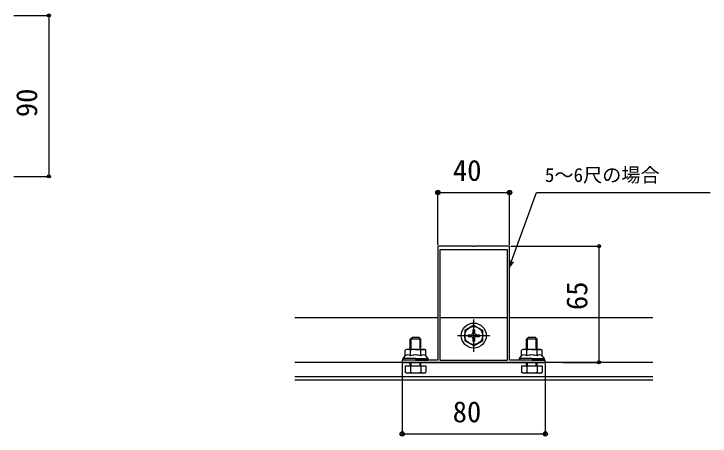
# Model space of a CAD drawing. Units: millimetres, scale not verified. Extents: x -700 to 700, y -1044 to 1038.
# Drawn here: x -267 to 122.1, y 508.8 to 744.9 of the extents above; entities that cross this region are included whole.
import ezdxf
from ezdxf.enums import TextEntityAlignment as Align

# ---------------------------------------------------------------- set-up
doc = ezdxf.new("R2010")
doc.units = ezdxf.units.MM
doc.header["$LTSCALE"] = 6
for name, color, linetype in [('0-0_0', 7, 'Continuous'), ('0-2_YKK_11', 7, 'Continuous'), ('0-3_YKK_12', 2, 'Continuous'), ('0-4_YKK_13', 4, 'Continuous'), ('0-5_YKK_D', 6, 'Continuous')]:
    doc.layers.add(name, color=color, linetype=linetype)
doc.styles.add('ＭＳ ゴシック', font='')
doc.styles.get('ＭＳ ゴシック').set_extended_font_data('MS Gothic')

msp = doc.modelspace()

# ---------------------------------------------------------------- linework, layer by layer
at = {"layer": '0-0_0'}
msp.add_line((9.7, 615.03), (-9.542, 615.03), dxfattribs=at)
at = {"layer": '0-2_YKK_11'}
for points in [[(-50, 550.03), (30, 550.03), (30, 551.33), (22.958, 551.33), (22.775, 551.21), (22.225, 551.21), (22.042, 551.33), (10, 551.33), (10, 615.03), (-9.542, 615.03), (-9.725, 614.91), (-10.275, 614.91), (-10.458, 615.03), (-30, 615.03), (-30, 551.33), (-42.042, 551.33), (-42.225, 551.21), (-42.775, 551.21), (-42.958, 551.33), (-50, 551.33)], [(8.9, 551.33), (8.9, 613.03), (-28.9, 613.03), (-28.9, 551.33)]]:
    msp.add_lwpolyline(points, close=True, dxfattribs=at)
at = {"layer": '0-3_YKK_12'}
for p, q in [((-30, 575.03), (-110, 575.03)), ((8.9, 575.03), (-28.9, 575.03)), ((90, 575.03), (10, 575.03)), ((90, 550.03), (-110, 550.03)), ((90, 542.03), (-110, 542.03)), ((90, 540.03), (-110, 540.03))]:
    msp.add_line(p, q, dxfattribs=at)
at = {"layer": '0-4_YKK_13'}
for p, q in [((-10, 556.03), (-10, 574.03)), ((-10, 570.78), (-15, 567.894)), ((-10.5, 568.18), (-10.5, 566.53)), ((-9.5, 568.18), (-10.5, 568.18)), ((-10, 570.78), (-5, 567.894)), ((-9.5, 568.18), (-9.5, 566.53)), ((-19, 565.03), (-1, 565.03)), ((-15, 567.894), (-15, 562.167)), ((-13.15, 565.53), (-11.5, 565.53)), ((-13.15, 565.53), (-13.15, 564.53)), ((-13.15, 564.53), (-11.5, 564.53)), ((-8.5, 565.53), (-6.85, 565.53)), ((-8.5, 564.53), (-6.85, 564.53)), ((-6.85, 564.53), (-6.85, 565.53)), ((-5, 562.167), (-5, 567.894)), ((-39.5, 563.03), (-45.5, 563.03)), ((-44.96, 557.33), (-44.96, 563.57)), ((-40.04, 557.33), (-40.04, 563.57)), ((-10, 559.28), (-15, 562.167)), ((-10.5, 563.53), (-10.5, 561.88)), ((-10.5, 561.88), (-9.5, 561.88)), ((-10, 559.28), (-5, 562.167)), ((-9.5, 563.53), (-9.5, 561.88)), ((25.5, 563.03), (19.5, 563.03)), ((20.04, 557.33), (20.04, 563.57)), ((24.96, 557.33), (24.96, 563.57)), ((-47.5, 557.33), (-48.274, 556.884)), ((-48.274, 553.73), (-48.274, 556.884)), ((-42.5, 557.33), (-47.5, 557.33)), ((-45.387, 553.73), (-45.387, 556.884)), ((-42.5, 557.33), (-37.5, 557.33)), ((-39.613, 553.73), (-39.613, 556.884)), ((-37.5, 557.33), (-36.726, 556.884)), ((-36.726, 553.73), (-36.726, 556.884)), ((17.5, 557.33), (16.726, 556.884)), ((16.726, 553.73), (16.726, 556.884)), ((22.5, 557.33), (17.5, 557.33)), ((19.613, 553.73), (19.613, 556.884)), ((22.5, 557.33), (27.5, 557.33)), ((25.387, 553.73), (25.387, 556.884)), ((27.5, 557.33), (28.274, 556.884)), ((28.274, 553.73), (28.274, 556.884)), ((-49.5, 551.33), (-49.5, 552.13)), ((-42.5, 551.33), (-49.5, 551.33)), ((-45.5, 548.03), (-45.5, 550.03)), ((-44.96, 548.03), (-44.96, 550.03)), ((-42.5, 551.33), (-35.5, 551.33)), ((-40.04, 548.03), (-40.04, 550.03)), ((-39.5, 548.03), (-39.5, 550.03)), ((-35.5, 551.33), (-35.5, 552.13)), ((15.5, 551.33), (15.5, 552.13)), ((22.5, 551.33), (15.5, 551.33)), ((19.5, 548.03), (19.5, 550.03)), ((20.04, 548.03), (20.04, 550.03)), ((22.5, 551.33), (29.5, 551.33)), ((24.96, 548.03), (24.96, 550.03)), ((25.5, 548.03), (25.5, 550.03)), ((29.5, 551.33), (29.5, 552.13)), ((-48.274, 548.03), (-48.274, 544.477)), ((-45.387, 548.03), (-45.387, 544.477)), ((-39.613, 548.03), (-39.613, 544.477)), ((16.726, 548.03), (16.726, 544.477)), ((19.613, 548.03), (19.613, 544.477)), ((25.387, 548.03), (25.387, 544.477)), ((-47.5, 544.03), (-48.274, 544.477)), ((-37.5, 544.03), (-47.5, 544.03)), ((-37.5, 544.03), (-36.726, 544.477)), ((17.5, 544.03), (16.726, 544.477)), ((27.5, 544.03), (17.5, 544.03)), ((27.5, 544.03), (28.274, 544.477))]:
    msp.add_line(p, q, dxfattribs=at)
for points in [[(-45.5, 557.33), (-45.5, 563.03), (-44.5, 564.03)], [(-39.5, 557.33), (-39.5, 563.03), (-40.5, 564.03), (-44.5, 564.03)], [(19.5, 557.33), (19.5, 563.03), (20.5, 564.03)], [(25.5, 557.33), (25.5, 563.03), (24.5, 564.03), (20.5, 564.03)], [(-42.5, 552.13), (-49.5, 552.13), (-48.274, 553.73)], [(-42.5, 552.13), (-35.5, 552.13), (-36.726, 553.73)], [(22.5, 552.13), (15.5, 552.13), (16.726, 553.73)], [(22.5, 552.13), (29.5, 552.13), (28.274, 553.73)], [(-48.274, 548.03), (-36.726, 548.03), (-36.726, 544.477)], [(16.726, 548.03), (28.274, 548.03), (28.274, 544.477)]]:
    msp.add_lwpolyline(points, dxfattribs=at)
for radius in [7, 5]:
    msp.add_circle((-10, 565.03), radius, dxfattribs=at)
for centre, radius, start, end in [((-11.5, 566.53), 1, 270, 0), ((-11.5, 563.53), 1, 0, 90), ((-8.5, 566.53), 1, 180, 270), ((-8.5, 563.53), 1, 90, 180), ((-46.83, 554.774), 2.556, 55.61575, 124.38425), ((-42.5, 547.777), 9.553, 90, 107.58795), ((-42.5, 547.777), 9.553, 72.41205, 90), ((-38.17, 554.774), 2.556, 55.61575, 124.38425), ((18.17, 554.774), 2.556, 55.61575, 124.38425), ((22.5, 547.777), 9.553, 90, 107.58795), ((22.5, 547.777), 9.553, 72.41205, 90), ((26.83, 554.774), 2.556, 55.61575, 124.38425), ((-46.83, 551.621), 2.556, 55.61575, 124.38425), ((-42.5, 544.623), 9.553, 90, 107.58795), ((-42.5, 544.623), 9.553, 72.41205, 90), ((-38.17, 551.621), 2.556, 55.61575, 124.38425), ((18.17, 551.621), 2.556, 55.61575, 124.38425), ((22.5, 544.623), 9.553, 90, 107.58795), ((22.5, 544.623), 9.553, 72.41205, 90), ((26.83, 551.621), 2.556, 55.61575, 124.38425), ((-46.83, 546.586), 2.556, 235.61575, 304.38425), ((-42.5, 553.584), 9.553, 252.41205, 287.58795), ((-38.17, 546.586), 2.556, 235.61575, 304.38425), ((18.17, 546.586), 2.556, 235.61575, 304.38425), ((22.5, 553.584), 9.553, 252.41205, 287.58795), ((26.83, 546.586), 2.556, 235.61575, 304.38425)]:
    msp.add_arc(centre, radius, start, end, dxfattribs=at)
for centre, start_param, end_param in [((-48, 552.13), 3.1415927, 4.712389), ((-37, 552.13), 4.712389, 6.2831853), ((17, 552.13), 3.1415927, 4.712389), ((28, 552.13), 4.712389, 6.2831853)]:
    msp.add_ellipse(centre, major_axis=(1.5, 0), ratio=0.533333, start_param=start_param, end_param=end_param, dxfattribs=at)
at = {"layer": '0-5_YKK_D'}
for p, q in [((-267, 744.033), (-246.5, 744.033)), ((-247.5, 744.033), (-247.5, 654.033)), ((-267, 654.033), (-246.5, 654.033)), ((-30, 625.03), (-30, 646.03)), ((-30, 615.73), (-30, 646.03)), ((10, 625.03), (10, 646.03)), ((10, 615.73), (10, 646.03)), ((-30, 645.03), (10, 645.03)), ((-30, 645.03), (10, 645.03)), ((10.7, 615.03), (61, 615.03)), ((60, 615.03), (60, 550.03)), ((-50, 549.33), (-50, 509.03)), ((30, 549.33), (30, 509.03)), ((40, 550.03), (61, 550.03)), ((-50, 530.03), (-50, 509.03)), ((30, 530.03), (30, 509.03)), ((-50, 510.03), (30, 510.03)), ((-50, 510.03), (30, 510.03))]:
    msp.add_line(p, q, dxfattribs=at)
for points in [[(10, 603.468), (11.163, 606.663), (25.127, 645.03), (122.085, 645.03)], [(12.019, 606.352), (10, 603.468), (10.307, 606.975)]]:
    msp.add_lwpolyline(points, dxfattribs=at)
for centre, radius in [((-247.5, 744.033), 0.85), ((-247.5, 654.033), 0.85), ((-30, 645.03), 1.2), ((10, 645.03), 1.2), ((-30, 645.03), 0.85), ((10, 645.03), 0.85), ((60, 615.03), 0.85), ((60, 550.03), 0.85), ((-50, 510.03), 1.2), ((-50, 510.03), 0.85), ((30, 510.03), 1.2), ((30, 510.03), 0.85)]:
    msp.add_circle(centre, radius, dxfattribs=at)

# ---------------------------------------------------------------- texts
at = {"layer": '0-5_YKK_D', "style": 'ＭＳ ゴシック'}
for s, p in [('90', (-250.5, 687.169)), ('65', (57, 579.297))]:
    msp.add_text(s, height=11.73, rotation=90, dxfattribs=at).set_placement(p, align=Align.BOTTOM_LEFT)
for s, height, p in [('40', 11.73, (-21.636, 648.03)), ('40', 11.73, (-21.636, 648.03)), ('5～6尺の場合', 7.845, (29.737, 648.55)), ('80', 11.73, (-21.773, 513.03)), ('80', 11.73, (-21.773, 513.03))]:
    msp.add_text(s, height=height, dxfattribs=at).set_placement(p, align=Align.BOTTOM_LEFT)

doc.saveas('drawing.dxf')
